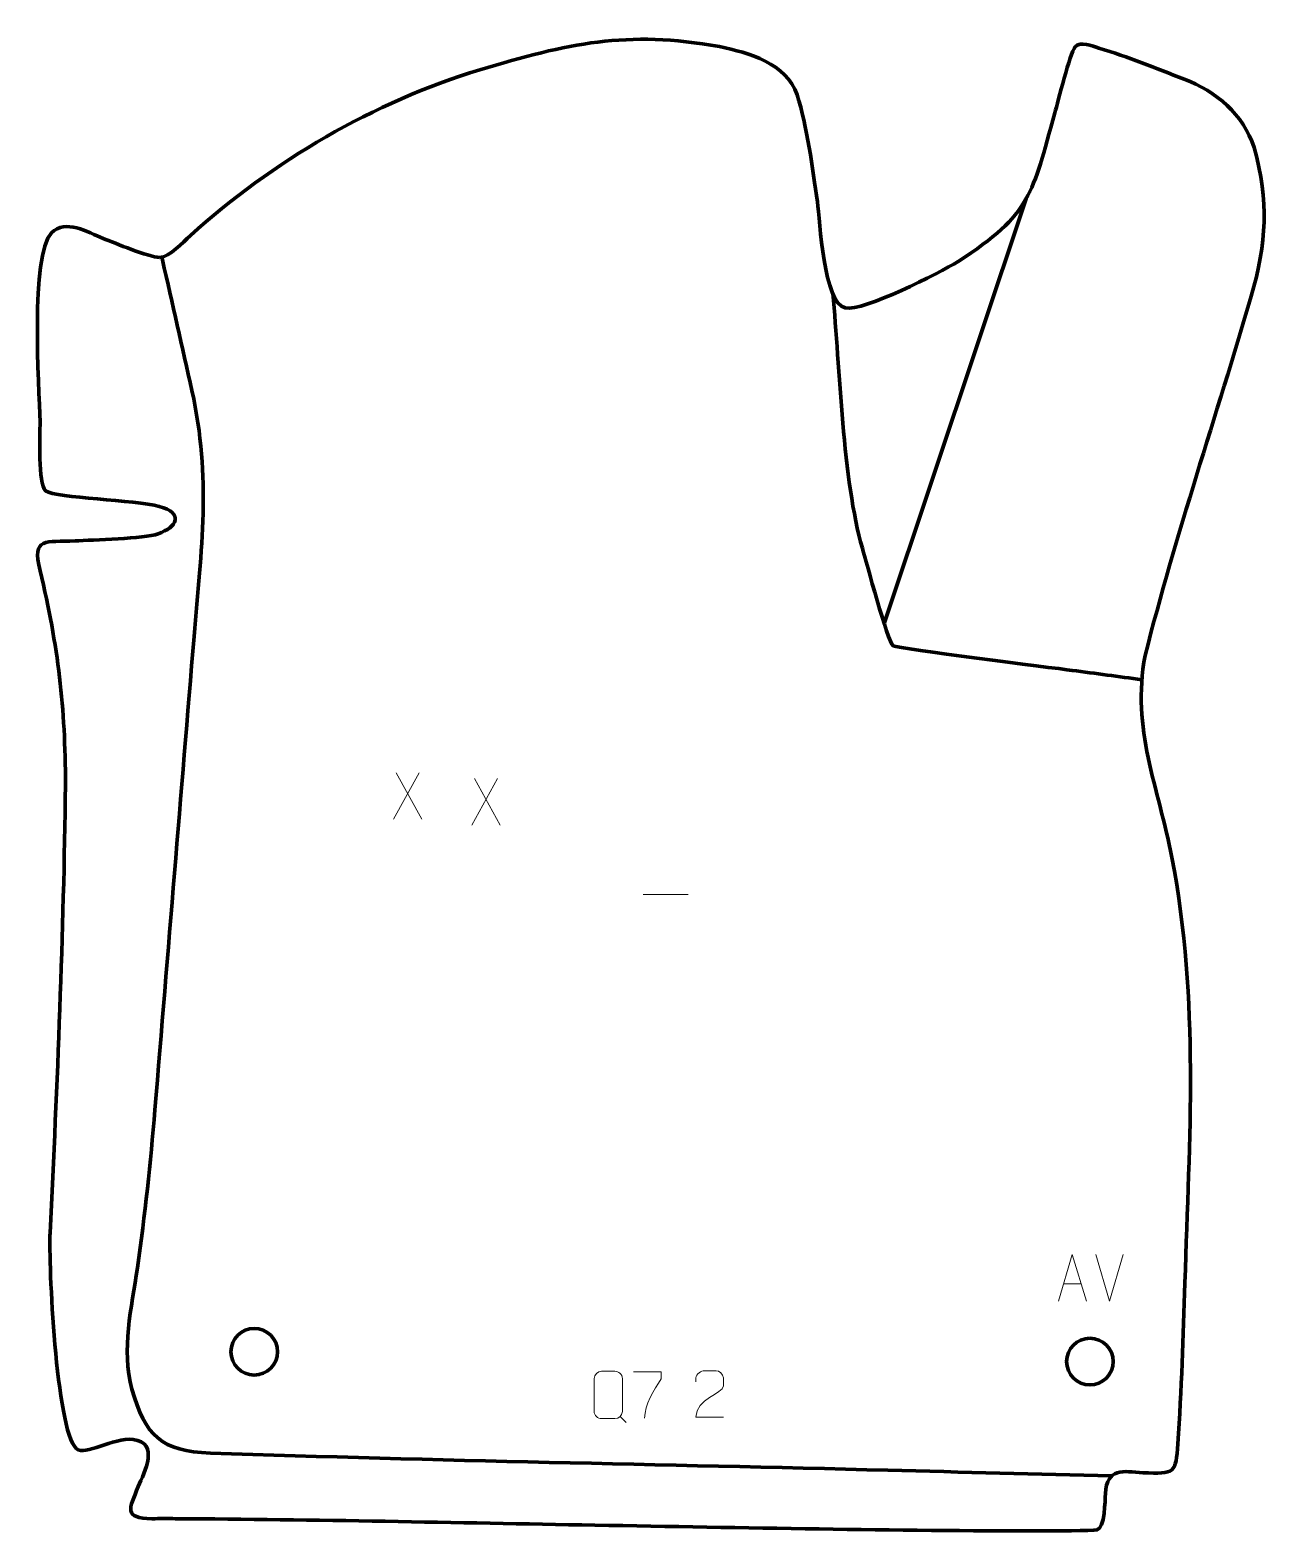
# Model space of a CAD drawing. Header units: millimetres. Extents: x -557 to 107, y 70 to 875.
import ezdxf

# ---------------------------------------------------------------- set-up
doc = ezdxf.new("R2010")
doc.units = ezdxf.units.MM
doc.header["$MEASUREMENT"] = 0
doc.layers.add('layer 2', color=7, linetype='Continuous')
doc.layers.add('layer 3', color=7, linetype='Continuous')

msp = doc.modelspace()

# ---------------------------------------------------------------- linework, layer by layer
at = {"layer": 'layer 2', "color": 142, "lineweight": 200}
for centre in [(-437.0658, 165.8597), (11.1381, 160.5681)]:
    msp.add_ellipse(centre, major_axis=(0, 12.5), ratio=1, dxfattribs=at)
at = {"layer": 'layer 2', "color": 142, "lineweight": 158}
msp.add_open_spline([(-99.0456, 556.8532), (-99.0456, 556.8532), (-23.0472, 784.1726), (-23.0472, 784.1726)], degree=3, dxfattribs=at)
for points, knots in [([(22.9023, 99.2204), (-17.1334, 100.2514), (-57.1692, 101.2823), (-97.2049, 102.3133), (-97.2049, 102.3133), (-218.2806, 105.4309), (-339.6047, 107.3616), (-460.5989, 111.5422), (-460.5989, 111.5422), (-486.6766, 112.4433), (-495.8212, 120.7626), (-502.6436, 145.7321), (-502.6436, 145.7321), (-508.5291, 167.2729), (-502.8729, 189.3396), (-499.7328, 210.8224), (-499.7328, 210.8224), (-495.6318, 239.4935), (-492.7333, 266.8206), (-490.3548, 295.6004), (-490.3548, 295.6004), (-483.3623, 380.2041), (-476.3696, 464.8077), (-469.3771, 549.4114), (-469.3771, 549.4114), (-465.3377, 596.5804), (-460.0631, 633.9879), (-470.4962, 681.2496), (-470.4962, 681.2496), (-475.6555, 704.6212), (-481.0566, 727.9368), (-486.2855, 751.2926), (-486.2855, 751.2926), (-486.2855, 751.2926), (-486.6143, 752.7671), (-486.6143, 752.7671)], [0, 0, 0, 0, 0.1, 0.1, 0.1, 0.1, 0.2, 0.2, 0.2, 0.2, 0.3, 0.3, 0.3, 0.3, 0.4, 0.4, 0.4, 0.4, 0.5, 0.5, 0.5, 0.5, 0.6, 0.6, 0.6, 0.6, 0.7, 0.7, 0.7, 0.7, 0.8, 0.8, 0.8, 0.8, 1, 1, 1, 1]), ([(-126.7295, 733.1575), (-123.0206, 694.2474), (-121.4386, 632.7095), (-110.8596, 596.6494), (-110.8596, 596.6494), (-108.9108, 589.8722), (-97.279, 546.2497), (-94.384, 544.4447), (-94.384, 544.4447), (-91.5275, 542.6636), (-9.672, 532.6804), (1.6931, 531.1931), (1.6931, 531.1931), (14.1355, 529.5236), (26.5778, 527.8542), (39.0202, 526.1847)], [0, 0, 0, 0, 0.2, 0.2, 0.2, 0.2, 0.4, 0.4, 0.4, 0.4, 0.6, 0.6, 0.6, 0.6, 1, 1, 1, 1])]:
    msp.add_open_spline(points, degree=3, knots=knots, dxfattribs=at)
at = {"layer": 'layer 2', "color": 250, "lineweight": 9}
for points in [[(-348.6971, 476.3126), (-348.6971, 476.3126), (-362.4377, 451.4168), (-362.4377, 451.4168)], [(-360.9831, 476.3126), (-360.9831, 476.3126), (-347.2425, 451.3591), (-347.2425, 451.3591)], [(-306.6283, 473.1376), (-306.6283, 473.1376), (-320.3689, 448.2418), (-320.3689, 448.2418)], [(-318.9143, 473.1376), (-318.9143, 473.1376), (-305.1737, 448.1841), (-305.1737, 448.1841)], [(-228.3902, 411.0797), (-228.3902, 411.0797), (-204.4122, 411.0797), (-204.4122, 411.0797)], [(21.6957, 192.9785), (21.6957, 192.9785), (14.3739, 217.9321), (14.3739, 217.9321)], [(29.0176, 217.9321), (29.0176, 217.9321), (21.6958, 192.9785), (21.6958, 192.9785)], [(-2.9412, 202.2352), (-2.9412, 202.2352), (6.5545, 202.2352), (6.5545, 202.2352)], [(-240.844, 131.0674), (-240.844, 131.0674), (-237.6338, 127.8605), (-237.6338, 127.8605)]]:
    msp.add_open_spline(points, degree=3, dxfattribs=at)
for points, knots in [([(-5.6638, 192.9858), (-5.6638, 192.9858), (1.7072, 217.9393), (1.7072, 217.9393), (1.7072, 217.9393), (1.7072, 217.9393), (9.2771, 192.9858), (9.2771, 192.9858)], [0, 0, 0, 0, 0.33333333, 0.33333333, 0.33333333, 0.33333333, 1, 1, 1, 1]), ([(-250.7741, 155.3688), (-248.4063, 155.3688), (-246.0383, 155.3688), (-243.6703, 155.3688), (-243.6703, 155.3688), (-241.6885, 155.405), (-239.6612, 153.8865), (-239.6341, 151.4049), (-239.6341, 151.4049), (-239.6344, 145.5543), (-239.6344, 139.7034), (-239.6341, 133.852), (-239.6341, 133.852), (-239.7763, 131.4867), (-241.4838, 129.9804), (-243.6703, 129.9694), (-243.6703, 129.9694), (-246.0443, 129.9699), (-248.4181, 129.9699), (-250.7916, 129.9694), (-250.7916, 129.9694), (-252.7515, 129.8622), (-254.7593, 131.7807), (-254.7478, 133.8344), (-254.7478, 133.8344), (-254.7475, 139.7084), (-254.7475, 145.5822), (-254.7478, 151.4556), (-254.7478, 151.4556), (-254.7435, 153.6322), (-252.9653, 155.3825), (-250.7741, 155.3688)], [0, 0, 0, 0, 0.11111111, 0.11111111, 0.11111111, 0.11111111, 0.22222222, 0.22222222, 0.22222222, 0.22222222, 0.33333333, 0.33333333, 0.33333333, 0.33333333, 0.44444444, 0.44444444, 0.44444444, 0.44444444, 0.55555556, 0.55555556, 0.55555556, 0.55555556, 0.66666667, 0.66666667, 0.66666667, 0.66666667, 0.77777778, 0.77777778, 0.77777778, 0.77777778, 1, 1, 1, 1]), ([(-233.5988, 155.0943), (-233.5988, 155.0943), (-218.7827, 155.0943), (-218.7827, 155.0943), (-218.7827, 155.0943), (-218.783, 153.8447), (-218.783, 152.5951), (-218.7827, 151.3453), (-218.7827, 151.3453), (-222.7771, 145.3482), (-227.6923, 137.5146), (-227.6923, 130.1358)], [0, 0, 0, 0, 0.25, 0.25, 0.25, 0.25, 0.5, 0.5, 0.5, 0.5, 1, 1, 1, 1]), ([(-185.4663, 130.7085), (-190.3807, 130.7088), (-195.2951, 130.7088), (-200.2092, 130.7085), (-200.2092, 130.7085), (-200.2092, 140.6408), (-185.5582, 143.282), (-185.4663, 147.5923), (-185.4663, 147.5923), (-185.4666, 149.0164), (-185.4666, 150.4401), (-185.4663, 151.8634), (-185.4663, 151.8634), (-185.4832, 153.9405), (-187.606, 155.6653), (-189.277, 155.6826), (-189.277, 155.6826), (-191.3502, 155.6822), (-193.4231, 155.6822), (-195.4955, 155.6826), (-195.4955, 155.6826), (-197.3176, 155.6991), (-200.1423, 153.907), (-200.2092, 151.8134), (-200.2092, 151.8134), (-200.2092, 151.8134), (-200.2092, 149.7586), (-200.2092, 149.7586)], [0, 0, 0, 0, 0.125, 0.125, 0.125, 0.125, 0.25, 0.25, 0.25, 0.25, 0.375, 0.375, 0.375, 0.375, 0.5, 0.5, 0.5, 0.5, 0.625, 0.625, 0.625, 0.625, 0.75, 0.75, 0.75, 0.75, 1, 1, 1, 1])]:
    msp.add_open_spline(points, degree=3, knots=knots, dxfattribs=at)
at = {"layer": 'layer 3', "color": 242, "lineweight": 158}
msp.add_open_spline([(-487.8474, 752.6005), (-482.3226, 752.8271), (-475.519, 760.5911), (-471.3213, 764.388), (-471.3213, 764.388), (-427.4291, 804.0157), (-372.8906, 836.1948), (-316.0926, 853.1732), (-316.0926, 853.1732), (-268.8504, 867.4352), (-237.3589, 874.563), (-187.5707, 865.6744), (-187.5707, 865.6744), (-171.6112, 862.2539), (-151.7485, 856.9614), (-145.8805, 839.7346), (-145.8805, 839.7346), (-140.4725, 823.3329), (-137.7143, 800.0197), (-134.949, 782.5055), (-134.949, 782.5055), (-133.8537, 772.0772), (-131.5467, 728.1034), (-120.1131, 725.55), (-120.1131, 725.55), (-110.2404, 723.3452), (-69.7205, 744.4642), (-59.5203, 750.3645), (-59.5203, 750.3645), (-19.8971, 776.431), (-20.0148, 786.3544), (-7.6687, 830.1887), (-7.6687, 830.1887), (-5.9962, 836.1326), (0.531, 862.1504), (3.2128, 865.5006), (3.2128, 865.5006), (5.7925, 868.7232), (12.761, 865.8483), (15.9435, 864.8941), (15.9435, 864.8941), (31.4978, 860.2306), (46.4986, 853.9515), (61.6969, 848.2834), (61.6969, 848.2834), (79.0029, 841.6274), (93.1718, 829.4564), (99.3017, 811.6436), (99.3017, 811.6436), (107.2059, 782.5245), (105.9143, 760.5312), (97.653, 731.8014), (97.653, 731.8014), (79.0067, 667.8475), (57.1224, 603.6697), (40.7639, 539.2358), (40.7639, 539.2358), (33.2222, 499.6519), (47.9019, 468.7462), (55.1521, 430.8599), (55.1521, 430.8599), (69.9319, 352.9591), (64.4683, 281.3769), (62.1085, 202.7787), (62.1085, 202.7787), (61.2384, 173.5936), (60.3366, 145.6851), (58.3012, 116.506), (58.3012, 116.506), (57.2124, 100.896), (56.8677, 100.1048), (39.547, 100.9635), (39.547, 100.9635), (28.9455, 101.8734), (20.2219, 103.5087), (19.4699, 89.7959), (19.4699, 89.7959), (19.2686, 86.1239), (19.1775, 71.3596), (14.9489, 70.3359), (14.9489, 70.3359), (12.7567, 69.8051), (-9.8089, 69.7515), (-13.8094, 69.7415), (-13.8094, 69.7415), (-93.8057, 69.7309), (-174.4041, 71.5261), (-254.4168, 72.8682), (-254.4168, 72.8682), (-329.2497, 74.1235), (-404.4787, 75.9305), (-479.293, 76.328), (-479.293, 76.328), (-483.5001, 76.3503), (-487.7251, 76.3735), (-491.9316, 76.3044), (-491.9316, 76.3044), (-507.4191, 76.7418), (-504.1735, 81.3515), (-499.2754, 93.5685), (-499.2754, 93.5685), (-495.9321, 101.3706), (-487.7087, 116.9096), (-502.0805, 118.7586), (-502.0805, 118.7586), (-512.748, 120.131), (-527.8739, 109.5141), (-532.5567, 113.9795), (-532.5567, 113.9795), (-543.4729, 124.389), (-547.3909, 213.5156), (-546.6091, 229.6246), (-546.6091, 229.6246), (-542.6437, 309.4218), (-539.3241, 389.8408), (-538.3013, 469.7226), (-538.3013, 469.7226), (-538.4124, 511.4577), (-542.1805, 543.9819), (-551.9637, 584.5592), (-551.9637, 584.5592), (-556.4768, 603.2782), (-548.9431, 599.7088), (-533.2018, 600.6204), (-533.2018, 600.6204), (-523.671, 601.1619), (-496.0897, 601.7911), (-488.6572, 604.4202), (-488.6572, 604.4202), (-478.4975, 608.0139), (-474.6164, 615.4496), (-488.0339, 619.1146), (-488.0339, 619.1146), (-500.8124, 622.6049), (-543.2691, 623.5212), (-548.9672, 627.4301), (-548.9672, 627.4301), (-553.3183, 631.6529), (-551.8444, 656.5417), (-551.9866, 664.485), (-551.9866, 664.485), (-552.4058, 683.5571), (-557.346, 753.5214), (-545.7613, 765.8245), (-545.7613, 765.8245), (-538.576, 773.4554), (-526.2102, 766.0962), (-518.1067, 762.8536), (-518.1067, 762.8536), (-511.6748, 760.2799), (-493.9298, 752.8565), (-487.8474, 752.6005)], degree=3, knots=[0, 0, 0, 0, 0.02564103, 0.02564103, 0.02564103, 0.02564103, 0.05128205, 0.05128205, 0.05128205, 0.05128205, 0.07692308, 0.07692308, 0.07692308, 0.07692308, 0.1025641, 0.1025641, 0.1025641, 0.1025641, 0.12820513, 0.12820513, 0.12820513, 0.12820513, 0.15384615, 0.15384615, 0.15384615, 0.15384615, 0.17948718, 0.17948718, 0.17948718, 0.17948718, 0.20512821, 0.20512821, 0.20512821, 0.20512821, 0.23076923, 0.23076923, 0.23076923, 0.23076923, 0.25641026, 0.25641026, 0.25641026, 0.25641026, 0.28205128, 0.28205128, 0.28205128, 0.28205128, 0.30769231, 0.30769231, 0.30769231, 0.30769231, 0.33333333, 0.33333333, 0.33333333, 0.33333333, 0.35897436, 0.35897436, 0.35897436, 0.35897436, 0.38461538, 0.38461538, 0.38461538, 0.38461538, 0.41025641, 0.41025641, 0.41025641, 0.41025641, 0.43589744, 0.43589744, 0.43589744, 0.43589744, 0.46153846, 0.46153846, 0.46153846, 0.46153846, 0.48717949, 0.48717949, 0.48717949, 0.48717949, 0.51282051, 0.51282051, 0.51282051, 0.51282051, 0.53846154, 0.53846154, 0.53846154, 0.53846154, 0.56410256, 0.56410256, 0.56410256, 0.56410256, 0.58974359, 0.58974359, 0.58974359, 0.58974359, 0.61538462, 0.61538462, 0.61538462, 0.61538462, 0.64102564, 0.64102564, 0.64102564, 0.64102564, 0.66666667, 0.66666667, 0.66666667, 0.66666667, 0.69230769, 0.69230769, 0.69230769, 0.69230769, 0.71794872, 0.71794872, 0.71794872, 0.71794872, 0.74358974, 0.74358974, 0.74358974, 0.74358974, 0.76923077, 0.76923077, 0.76923077, 0.76923077, 0.79487179, 0.79487179, 0.79487179, 0.79487179, 0.82051282, 0.82051282, 0.82051282, 0.82051282, 0.84615385, 0.84615385, 0.84615385, 0.84615385, 0.87179487, 0.87179487, 0.87179487, 0.87179487, 0.8974359, 0.8974359, 0.8974359, 0.8974359, 0.92307692, 0.92307692, 0.92307692, 0.92307692, 0.94871795, 0.94871795, 0.94871795, 0.94871795, 1, 1, 1, 1], dxfattribs=at)

doc.saveas('drawing.dxf')
